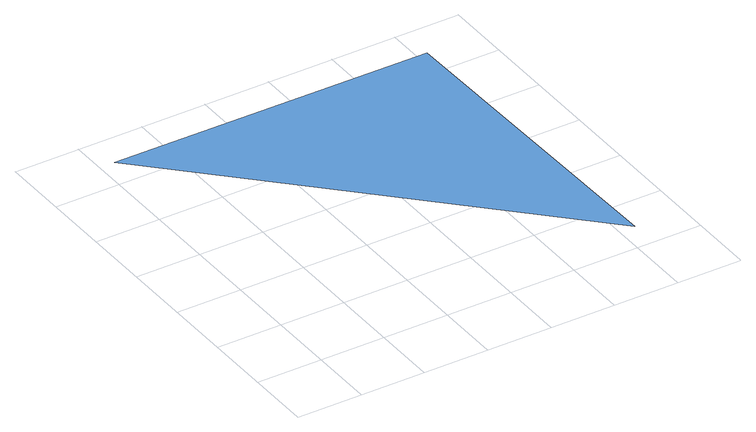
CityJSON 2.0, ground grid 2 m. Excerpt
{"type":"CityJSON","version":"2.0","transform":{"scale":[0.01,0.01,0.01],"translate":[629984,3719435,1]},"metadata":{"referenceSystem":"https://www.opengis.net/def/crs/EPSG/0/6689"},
"CityObjects":{
"waterbody1":{"type":"WaterBody","attributes":{"name":"福岡県津波浸水想定図","class":"1140","function":"2","WaterBodyTsunamiRiskAttribute.description":"1","WaterBodyTsunamiRiskAttribute.rank":"1"},"geometry":[{"type":"MultiSurface","lod":"1","boundaries":[[[0,1,2]]]}]}
},
"vertices":[
[31,1072,102],[1051,91,84],[1031,1091,84]
]}
